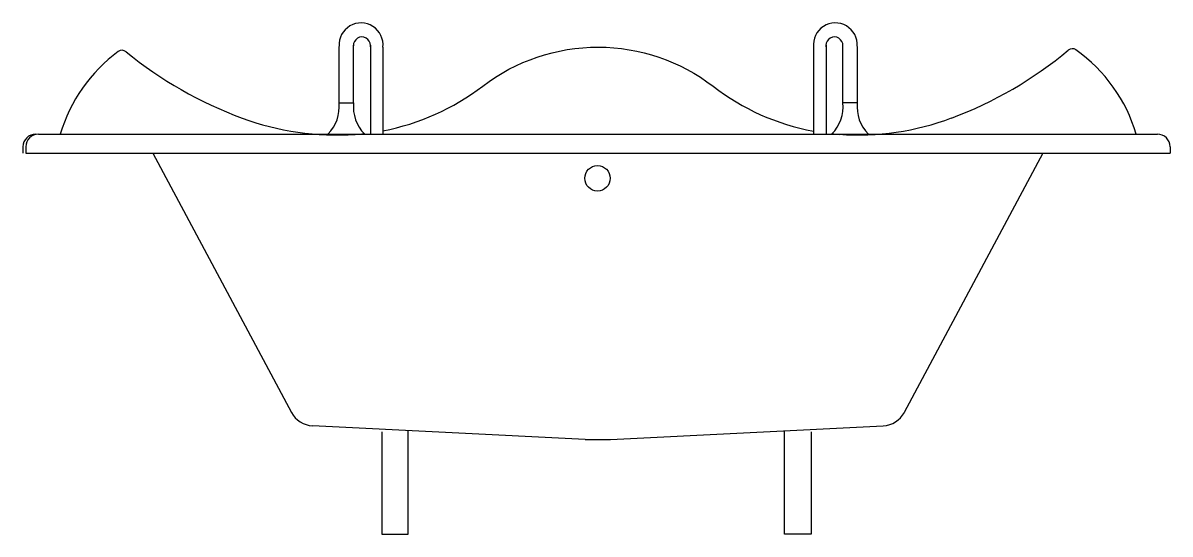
# Model space of a CAD drawing. Extents: x 1 to 181, y 0 to 80.
import ezdxf

# ---------------------------------------------------------------- set-up
doc = ezdxf.new("R2010")
doc.units = 0
doc.header["$LTSCALE"] = 50
doc.header["$MEASUREMENT"] = 0
doc.layers.get('0').update_dxf_attribs({"linetype": 'CONTINUOUS'})

msp = doc.modelspace()

# ---------------------------------------------------------------- linework, layer by layer
at = {"color": 0, "linetype": 'ByBlock'}
for p, q in [((50.28, 67.9), (50.28, 76.8)), ((52.56, 76.9), (52.56, 76.99)), ((52.56, 67.9), (52.56, 76.9)), ((55.21, 76.99), (55.21, 63)), ((57.18, 76.65), (57.18, 63)), ((124.9, 76.65), (124.9, 63)), ((126.88, 76.99), (126.88, 63)), ((129.52, 76.9), (129.52, 76.99)), ((129.52, 67.9), (129.52, 76.9)), ((131.81, 67.9), (131.81, 76.8)), ((50.26, 67.9), (52.58, 67.9)), ((131.82, 67.9), (129.51, 67.9)), ((3, 63), (179, 63)), ((0.56, 61), (0.56, 60)), ((1, 61), (1, 60)), ((1, 60), (181, 60)), ((21, 60), (42.8, 19.25)), ((161, 60), (139.2, 19.25)), ((181, 61), (181, 60)), ((89, 15), (46.12, 17.14)), ((61.18, 0.12), (61.18, 16.39)), ((93, 15), (135.88, 17.14)), ((120.37, 0.12), (120.37, 16.39)), ((57.03, 16.2), (57.03, 0.12)), ((89, 15), (93, 15)), ((124.53, 16.2), (124.53, 0.12)), ((57.03, 0.12), (61.18, 0.12)), ((124.53, 0.12), (120.37, 0.12))]:
    msp.add_line(p, q, dxfattribs=at)
msp.add_lwpolyline([(57.18, 63.53, 0.116861), (72.88, 70.55, -0.165075), (91.06, 76.68, -0.165266), (109.12, 70.52, 0.119306), (124.9, 63.48, 0.1076)], format="xyb", dxfattribs=at)
msp.add_circle((90.94, 56.05), 2, dxfattribs=at)
for centre, radius, start, end in [((53.74, 77.02), 3.46, 353.8883, 183.5281), ((128.35, 77.02), 3.46, 356.4719, 186.1117), ((53.88, 76.95), 1.33, 359.2744, 183.641), ((128.2, 76.95), 1.33, 356.359, 180.7256), ((30.34, 55.9), 24.94, 126.3637, 163.5387), ((16.15, 75.18), 1, 50.8987, 126.3637), ((57.52, 126.09), 64.61, 230.8987, 249.6225), ((53.89, 76.85), 1.32, 354.1502, 5.8498), ((128.19, 76.85), 1.32, 174.1502, 185.8498), ((124.3, 125.11), 63.63, 290.5443, 309.7567), ((165.63, 75.43), 1, 54.6503, 129.7567), ((151.77, 55.9), 24.94, 16.4613, 54.6503), ((44.24, 67.29), 6.07, 315.2989, 5.7838), ((58.6, 67.29), 6.07, 174.2162, 224.7011), ((123.49, 67.29), 6.07, 315.2989, 5.7838), ((137.84, 67.29), 6.07, 174.2162, 224.7011), ((49.86, 105.46), 42.6, 249.6225, 273.9905), ((131.91, 104.81), 41.94, 265.9788, 290.5443), ((2.56, 61), 2, 90, 180), ((3, 61), 2, 90, 180), ((50.23, 100.17), 37.3, 273.9905, 276.1425), ((131.54, 99.61), 36.74, 264.2163, 265.9788), ((179, 61), 2, 0, 90), ((46.32, 21.14), 4, 208.1416, 267.1376), ((135.68, 21.14), 4, 272.8624, 331.8584)]:
    msp.add_arc(centre, radius, start, end, dxfattribs=at)

doc.saveas('drawing.dxf')
